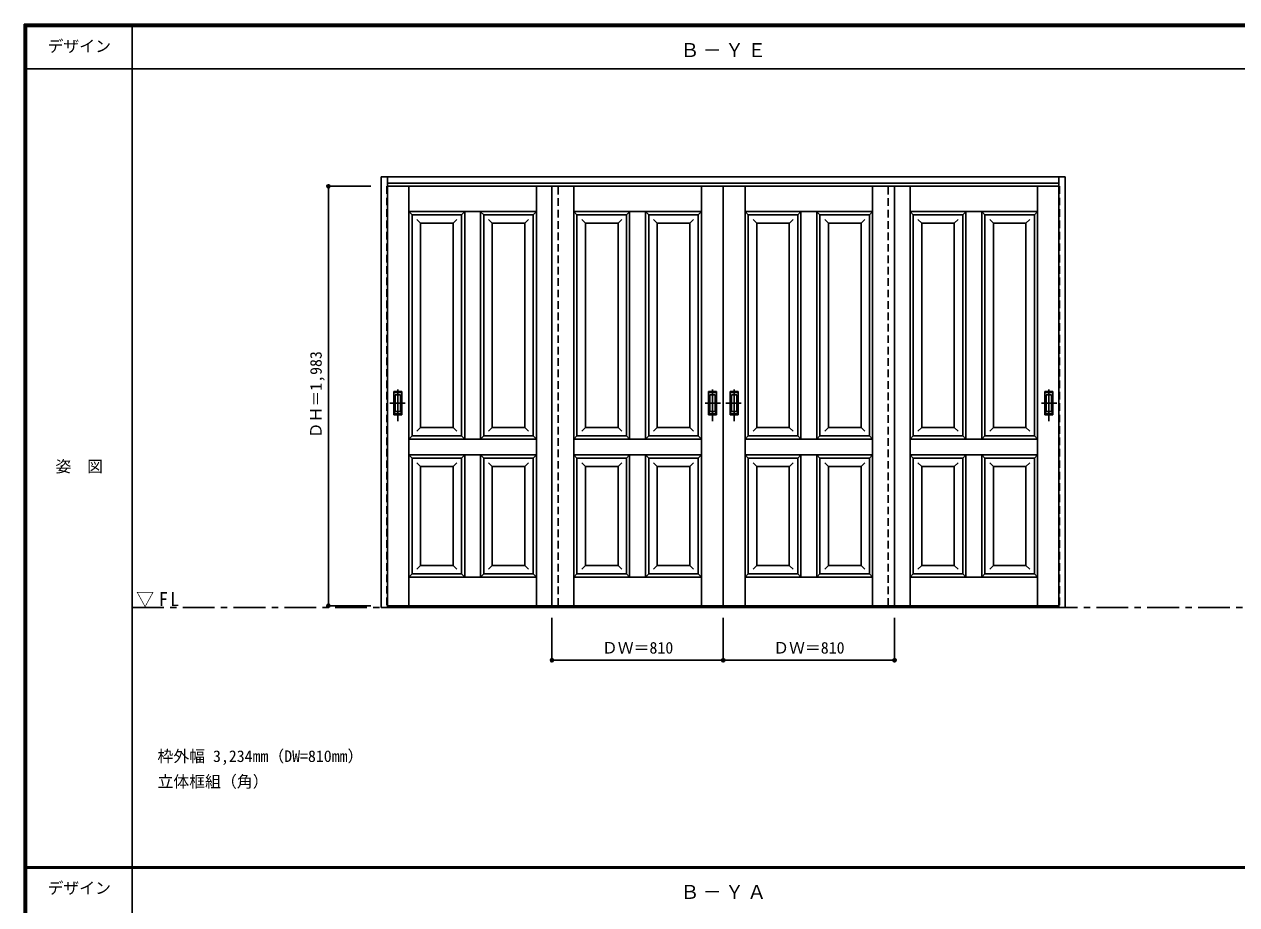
# Model space of a CAD drawing. Units: millimetres, scale not verified. Extents: x -6000 to 5700, y -4307 to 4260.
# Drawn here: x -6000 to -267, y 12 to 4175 of the extents above; entities that cross this region are included whole.
import ezdxf
from ezdxf.enums import TextEntityAlignment as Align

# ---------------------------------------------------------------- set-up
doc = ezdxf.new("R2010")
doc.units = ezdxf.units.MM
doc.header["$LTSCALE"] = 30
doc.header["$PDMODE"] = 32
doc.header["$PDSIZE"] = 15
doc.linetypes.add('CHAIN1', pattern=[8, 5, -1, 1, -1])
doc.linetypes.add('DASHED1', pattern=[1.8, 1.2, -0.6])
for name, color, linetype in [('0-1_通り芯', 7, 'CHAIN1'), ('0-2_扉', 7, 'Continuous'), ('0-4_枠', 3, 'Continuous'), ('0-6_引手', 7, 'Continuous'), ('0-A_文字', 7, 'Continuous'), ('0-B_寸法', 7, 'Continuous'), ('F-1_枠', 6, 'Continuous'), ('F-A_文字', 7, 'Continuous')]:
    doc.layers.add(name, color=color, linetype=linetype)
doc.styles.add('ＭＳ ゴシック', font='')
doc.styles.get('ＭＳ ゴシック').set_extended_font_data('MS Gothic')

msp = doc.modelspace()

# ---------------------------------------------------------------- linework, layer by layer
at = {"layer": '0-1_通り芯'}
msp.add_line((-5490, 1418), (5690, 1418), dxfattribs=at)
at = {"layer": '0-2_扉'}
for p, q in [((-4282, 3409), (-3475, 3409)), ((-4181.5, 1426), (-4181.5, 3409)), ((-3578.5, 1426), (-3578.5, 3409)), ((-2695, 3409), (-3505, 3409)), ((-3401.5, 1426), (-3401.5, 3409)), ((-2798.5, 1426), (-2798.5, 3409)), ((-2695, 3409), (-2695, 1426)), ((-2695, 3409), (-1885, 3409)), ((-2695, 3409), (-2695, 1426)), ((-2591.5, 1426), (-2591.5, 3409)), ((-1988.5, 1426), (-1988.5, 3409)), ((-1108, 3409), (-1915, 3409)), ((-1811.5, 1426), (-1811.5, 3409)), ((-1208.5, 1426), (-1208.5, 3409)), ((-4181.5, 3289), (-3840, 3289)), ((-4166.5, 2360.24), (-4166.5, 3274)), ((-3932.5, 3274), (-3917.5, 3289)), ((-3932.5, 3274), (-3932.5, 2986)), ((-3917.5, 3289), (-3917.5, 2214)), ((-3842.5, 3289), (-3842.5, 2214)), ((-3827.5, 3274), (-3842.21, 3288.71)), ((-3840, 3289), (-3578.5, 3289)), ((-3827.5, 3274), (-3827.5, 2986)), ((-3827.5, 3274), (-3593.5, 3274)), ((-3578.5, 3289), (-3593.5, 3274)), ((-3593.5, 2229), (-3593.5, 3274)), ((-3401.5, 3289), (-3386.5, 3274)), ((-3140, 3289), (-3401.5, 3289)), ((-3386.5, 2229), (-3386.5, 3274)), ((-3152.5, 3274), (-3386.5, 3274)), ((-3152.5, 3274), (-3137.79, 3288.71)), ((-3152.5, 3274), (-3152.5, 2986)), ((-2798.5, 3289), (-3140, 3289)), ((-3137.5, 3289), (-3137.5, 2214)), ((-3047.5, 3274), (-3062.5, 3289)), ((-3062.5, 3289), (-3062.5, 2214)), ((-3047.5, 3274), (-3047.5, 2986)), ((-2813.5, 2360.24), (-2813.5, 3274)), ((-2591.5, 3289), (-2250, 3289)), ((-2576.5, 2360.24), (-2576.5, 3274)), ((-2342.5, 3274), (-2327.5, 3289)), ((-2342.5, 3274), (-2342.5, 2986)), ((-2327.5, 3289), (-2327.5, 2214)), ((-2252.5, 3289), (-2252.5, 2214)), ((-2237.5, 3274), (-2252.21, 3288.71)), ((-2250, 3289), (-1988.5, 3289)), ((-2237.5, 3274), (-2237.5, 2986)), ((-2237.5, 3274), (-2003.5, 3274)), ((-1988.5, 3289), (-2003.5, 3274)), ((-2003.5, 2229), (-2003.5, 3274)), ((-1811.5, 3289), (-1796.5, 3274)), ((-1550, 3289), (-1811.5, 3289)), ((-1796.5, 2229), (-1796.5, 3274)), ((-1562.5, 3274), (-1796.5, 3274)), ((-1562.5, 3274), (-1547.79, 3288.71)), ((-1562.5, 3274), (-1562.5, 2986)), ((-1208.5, 3289), (-1550, 3289)), ((-1547.5, 3289), (-1547.5, 2214)), ((-1457.5, 3274), (-1472.5, 3289)), ((-1472.5, 3289), (-1472.5, 2214)), ((-1457.5, 3274), (-1457.5, 2986)), ((-1223.5, 2360.24), (-1223.5, 3274)), ((-4126.46, 3234), (-4144.14, 3251.68)), ((-3972.46, 3234), (-4126.5, 3234)), ((-4126.5, 2269), (-4126.5, 3234)), ((-3972.5, 3234), (-3972.5, 2269)), ((-3972.46, 3234), (-3954.79, 3251.68)), ((-3787.5, 3234), (-3805.18, 3251.68)), ((-3633.5, 3234), (-3787.5, 3234)), ((-3787.5, 2269), (-3787.5, 3234)), ((-3633.5, 3234), (-3615.82, 3251.68)), ((-3633.5, 3234), (-3633.5, 2269)), ((-3346.5, 3234), (-3364.18, 3251.68)), ((-3346.5, 3234), (-3192.5, 3234)), ((-3346.5, 3234), (-3346.5, 2269)), ((-3192.5, 3234), (-3174.82, 3251.68)), ((-3192.5, 2269), (-3192.5, 3234)), ((-3007.54, 3234), (-3025.21, 3251.68)), ((-3007.54, 3234), (-2853.5, 3234)), ((-3007.5, 3234), (-3007.5, 2269)), ((-2853.54, 3234), (-2835.86, 3251.68)), ((-2853.5, 2269), (-2853.5, 3234)), ((-2536.46, 3234), (-2554.14, 3251.68)), ((-2382.46, 3234), (-2536.5, 3234)), ((-2536.5, 2269), (-2536.5, 3234)), ((-2382.5, 3234), (-2382.5, 2269)), ((-2382.46, 3234), (-2364.79, 3251.68)), ((-2197.5, 3234), (-2215.18, 3251.68)), ((-2043.5, 3234), (-2197.5, 3234)), ((-2197.5, 2269), (-2197.5, 3234)), ((-2043.5, 3234), (-2025.82, 3251.68)), ((-2043.5, 3234), (-2043.5, 2269)), ((-1756.5, 3234), (-1774.18, 3251.68)), ((-1756.5, 3234), (-1602.5, 3234)), ((-1756.5, 3234), (-1756.5, 2269)), ((-1602.5, 3234), (-1584.82, 3251.68)), ((-1602.5, 2269), (-1602.5, 3234)), ((-1417.54, 3234), (-1435.21, 3251.68)), ((-1417.54, 3234), (-1263.5, 3234)), ((-1417.5, 3234), (-1417.5, 2269)), ((-1263.54, 3234), (-1245.86, 3251.68)), ((-1263.5, 2269), (-1263.5, 3234)), ((-4166.31, 3091), (-4166.5, 3091)), ((-2813.69, 3091), (-2813.5, 3091)), ((-2576.31, 3091), (-2576.5, 3091)), ((-1223.69, 3091), (-1223.5, 3091)), ((-3932.5, 2986), (-3932.5, 2229)), ((-3827.5, 2986), (-3827.5, 2229)), ((-3152.5, 2986), (-3152.5, 2229)), ((-3047.5, 2986), (-3047.5, 2229)), ((-2342.5, 2986), (-2342.5, 2229)), ((-2237.5, 2986), (-2237.5, 2229)), ((-1562.5, 2986), (-1562.5, 2229)), ((-1457.5, 2986), (-1457.5, 2229)), ((-4126.5, 2766), (-4126.5, 2767.43)), ((-3787.5, 2766), (-3787.5, 2767.43)), ((-3192.5, 2766), (-3192.5, 2767.43)), ((-2853.5, 2766), (-2853.5, 2767.43)), ((-2536.5, 2766), (-2536.5, 2767.43)), ((-2197.5, 2766), (-2197.5, 2767.43)), ((-1602.5, 2766), (-1602.5, 2767.43)), ((-1263.5, 2766), (-1263.5, 2767.43)), ((-4166.5, 2229), (-4166.5, 2371.05)), ((-2813.5, 2229), (-2813.5, 2371.05)), ((-2576.5, 2229), (-2576.5, 2371.05)), ((-1223.5, 2229), (-1223.5, 2371.05)), ((-4126.5, 2269), (-4144.18, 2251.32)), ((-4126.5, 2269), (-4126.5, 2270.43)), ((-3972.5, 2269), (-4126.5, 2269)), ((-3972.5, 2269), (-3954.82, 2251.32)), ((-3787.5, 2269), (-3805.18, 2251.32)), ((-3787.5, 2269), (-3787.5, 2270.43)), ((-3633.5, 2269), (-3787.5, 2269)), ((-3633.5, 2269), (-3615.82, 2251.32)), ((-3346.5, 2269), (-3364.18, 2251.32)), ((-3346.5, 2269), (-3192.5, 2269)), ((-3192.5, 2269), (-3192.5, 2270.43)), ((-3192.5, 2269), (-3174.82, 2251.32)), ((-3007.5, 2269), (-3025.18, 2251.32)), ((-3007.5, 2269), (-2853.5, 2269)), ((-2853.5, 2269), (-2853.5, 2270.43)), ((-2853.5, 2269), (-2835.82, 2251.32)), ((-2536.5, 2269), (-2554.18, 2251.32)), ((-2536.5, 2269), (-2536.5, 2270.43)), ((-2382.5, 2269), (-2536.5, 2269)), ((-2382.5, 2269), (-2364.82, 2251.32)), ((-2197.5, 2269), (-2215.18, 2251.32)), ((-2197.5, 2269), (-2197.5, 2270.43)), ((-2043.5, 2269), (-2197.5, 2269)), ((-2043.5, 2269), (-2025.82, 2251.32)), ((-1756.5, 2269), (-1774.18, 2251.32)), ((-1756.5, 2269), (-1602.5, 2269)), ((-1602.5, 2269), (-1602.5, 2270.43)), ((-1602.5, 2269), (-1584.82, 2251.32)), ((-1417.5, 2269), (-1435.18, 2251.32)), ((-1417.5, 2269), (-1263.5, 2269)), ((-1263.5, 2269), (-1263.5, 2270.43)), ((-1263.5, 2269), (-1245.82, 2251.32)), ((-4181.5, 2214), (-4166.5, 2229)), ((-3842.5, 2214), (-4181.5, 2214)), ((-4166.5, 2229), (-3967.5, 2229)), ((-3932.5, 2229), (-4121.5, 2229)), ((-3932.5, 2229), (-3917.5, 2214)), ((-3842.5, 2214), (-3827.5, 2229)), ((-3827.5, 2229), (-3638.5, 2229)), ((-3593.5, 2229), (-3827.5, 2229)), ((-3386.5, 2229), (-3152.5, 2229)), ((-3152.5, 2229), (-3341.5, 2229)), ((-3137.5, 2214), (-3152.5, 2229)), ((-3137.5, 2214), (-2798.5, 2214)), ((-3047.5, 2229), (-3062.5, 2214)), ((-3047.5, 2229), (-2858.5, 2229)), ((-2813.5, 2229), (-3012.5, 2229)), ((-2798.5, 2214), (-2813.5, 2229)), ((-2591.5, 2214), (-2576.5, 2229)), ((-2252.5, 2214), (-2591.5, 2214)), ((-2576.5, 2229), (-2377.5, 2229)), ((-2342.5, 2229), (-2531.5, 2229)), ((-2342.5, 2229), (-2327.5, 2214)), ((-2252.5, 2214), (-2237.5, 2229)), ((-2237.5, 2229), (-2048.5, 2229)), ((-2003.5, 2229), (-2237.5, 2229)), ((-1796.5, 2229), (-1562.5, 2229)), ((-1562.5, 2229), (-1751.5, 2229)), ((-1547.5, 2214), (-1562.5, 2229)), ((-1547.5, 2214), (-1208.5, 2214)), ((-1457.5, 2229), (-1472.5, 2214)), ((-1457.5, 2229), (-1268.5, 2229)), ((-1223.5, 2229), (-1422.5, 2229)), ((-1208.5, 2214), (-1223.5, 2229)), ((-4181.5, 2139), (-3842.5, 2139)), ((-4166.5, 1576), (-4166.5, 2124)), ((-3932.5, 2124), (-3917.5, 2139)), ((-3932.5, 2124), (-3932.5, 1576)), ((-3917.5, 2139), (-3917.5, 1561)), ((-3842.5, 2139), (-3842.5, 1561)), ((-3842.5, 2139), (-3827.5, 2124)), ((-3842.5, 2139), (-3578.5, 2139)), ((-3827.5, 2124), (-3827.5, 1576)), ((-3827.5, 2124), (-3593.5, 2124)), ((-3137.5, 2139), (-3401.5, 2139)), ((-3152.5, 2124), (-3386.5, 2124)), ((-3137.5, 2139), (-3152.5, 2124)), ((-3152.5, 2124), (-3152.5, 1576)), ((-3137.5, 2139), (-3137.5, 1561)), ((-2798.5, 2139), (-3137.5, 2139)), ((-3062.5, 2139), (-3062.5, 1561)), ((-3047.5, 2124), (-3062.5, 2139)), ((-3047.5, 2124), (-3047.5, 1576)), ((-2813.5, 1576), (-2813.5, 2124)), ((-2591.5, 2139), (-2252.5, 2139)), ((-2576.5, 1576), (-2576.5, 2124)), ((-2342.5, 2124), (-2327.5, 2139)), ((-2342.5, 2124), (-2342.5, 1576)), ((-2327.5, 2139), (-2327.5, 1561)), ((-2252.5, 2139), (-2252.5, 1561)), ((-2252.5, 2139), (-2237.5, 2124)), ((-2252.5, 2139), (-1988.5, 2139)), ((-2237.5, 2124), (-2237.5, 1576)), ((-2237.5, 2124), (-2003.5, 2124)), ((-1547.5, 2139), (-1811.5, 2139)), ((-1562.5, 2124), (-1796.5, 2124)), ((-1547.5, 2139), (-1562.5, 2124)), ((-1562.5, 2124), (-1562.5, 1576)), ((-1547.5, 2139), (-1547.5, 1561)), ((-1208.5, 2139), (-1547.5, 2139)), ((-1472.5, 2139), (-1472.5, 1561)), ((-1457.5, 2124), (-1472.5, 2139)), ((-1457.5, 2124), (-1457.5, 1576)), ((-1223.5, 1576), (-1223.5, 2124)), ((-4126.46, 2084), (-4144.14, 2101.68)), ((-3972.46, 2084), (-4126.5, 2084)), ((-4126.5, 1616), (-4126.5, 2084)), ((-3972.5, 2084), (-3972.5, 1616)), ((-3972.46, 2084), (-3954.79, 2101.68)), ((-3787.5, 2084), (-3805.18, 2101.68)), ((-3787.5, 1617.43), (-3787.5, 2084)), ((-3633.5, 2084), (-3787.5, 2084)), ((-3633.5, 2084), (-3615.82, 2101.68)), ((-3633.5, 2084), (-3633.5, 1616)), ((-3346.5, 2084), (-3364.18, 2101.68)), ((-3346.5, 2084), (-3192.5, 2084)), ((-3346.5, 2084), (-3346.5, 1616)), ((-3192.5, 2084), (-3174.82, 2101.68)), ((-3192.5, 1617.43), (-3192.5, 2084)), ((-3007.54, 2084), (-3025.21, 2101.68)), ((-3007.54, 2084), (-2853.5, 2084)), ((-3007.5, 2084), (-3007.5, 1616)), ((-2853.54, 2084), (-2835.86, 2101.68)), ((-2853.5, 1616), (-2853.5, 2084)), ((-2536.46, 2084), (-2554.14, 2101.68)), ((-2382.46, 2084), (-2536.5, 2084)), ((-2536.5, 1616), (-2536.5, 2084)), ((-2382.5, 2084), (-2382.5, 1616)), ((-2382.46, 2084), (-2364.79, 2101.68)), ((-2197.5, 2084), (-2215.18, 2101.68)), ((-2197.5, 1617.43), (-2197.5, 2084)), ((-2043.5, 2084), (-2197.5, 2084)), ((-2043.5, 2084), (-2025.82, 2101.68)), ((-2043.5, 2084), (-2043.5, 1616)), ((-1756.5, 2084), (-1774.18, 2101.68)), ((-1756.5, 2084), (-1602.5, 2084)), ((-1756.5, 2084), (-1756.5, 1616)), ((-1602.5, 2084), (-1584.82, 2101.68)), ((-1602.5, 1617.43), (-1602.5, 2084)), ((-1417.54, 2084), (-1435.21, 2101.68)), ((-1417.54, 2084), (-1263.5, 2084)), ((-1417.5, 2084), (-1417.5, 1616)), ((-1263.54, 2084), (-1245.86, 2101.68)), ((-1263.5, 1616), (-1263.5, 2084)), ((-4126.5, 1616), (-4144.18, 1598.32)), ((-4126.5, 1616), (-4126.5, 1617.43)), ((-3972.5, 1616), (-4126.5, 1616)), ((-3972.5, 1616), (-3954.82, 1598.32)), ((-3787.5, 1616), (-3805.18, 1598.32)), ((-3787.5, 1616), (-3787.5, 1617.43)), ((-3633.5, 1616), (-3787.5, 1616)), ((-3633.5, 1616), (-3615.82, 1598.32)), ((-3346.5, 1616), (-3364.18, 1598.32)), ((-3346.5, 1616), (-3192.5, 1616)), ((-3192.5, 1616), (-3192.5, 1617.43)), ((-3192.5, 1616), (-3174.82, 1598.32)), ((-3007.5, 1616), (-3025.18, 1598.32)), ((-3007.5, 1616), (-2853.5, 1616)), ((-2853.5, 1616), (-2853.5, 1617.43)), ((-2853.5, 1616), (-2835.82, 1598.32)), ((-2536.5, 1616), (-2554.18, 1598.32)), ((-2536.5, 1616), (-2536.5, 1617.43)), ((-2382.5, 1616), (-2536.5, 1616)), ((-2382.5, 1616), (-2364.82, 1598.32)), ((-2197.5, 1616), (-2215.18, 1598.32)), ((-2197.5, 1616), (-2197.5, 1617.43)), ((-2043.5, 1616), (-2197.5, 1616)), ((-2043.5, 1616), (-2025.82, 1598.32)), ((-1756.5, 1616), (-1774.18, 1598.32)), ((-1756.5, 1616), (-1602.5, 1616)), ((-1602.5, 1616), (-1602.5, 1617.43)), ((-1602.5, 1616), (-1584.82, 1598.32)), ((-1417.5, 1616), (-1435.18, 1598.32)), ((-1417.5, 1616), (-1263.5, 1616)), ((-1263.5, 1616), (-1263.5, 1617.43)), ((-1263.5, 1616), (-1245.82, 1598.32)), ((-4166.5, 1576), (-3932.5, 1576)), ((-3932.5, 1576), (-3917.5, 1561)), ((-3827.5, 1576), (-3842.5, 1561)), ((-3842.5, 1561), (-3578.5, 1561)), ((-3137.5, 1561), (-3401.5, 1561)), ((-3152.5, 1576), (-3137.5, 1561)), ((-3047.5, 1576), (-3062.5, 1561)), ((-2813.5, 1576), (-3047.5, 1576)), ((-2576.5, 1576), (-2342.5, 1576)), ((-2342.5, 1576), (-2327.5, 1561)), ((-2237.5, 1576), (-2252.5, 1561)), ((-2252.5, 1561), (-1988.5, 1561)), ((-1547.5, 1561), (-1811.5, 1561)), ((-1562.5, 1576), (-1547.5, 1561)), ((-1457.5, 1576), (-1472.5, 1561)), ((-1223.5, 1576), (-1457.5, 1576)), ((-4282, 1426), (-3475, 1426)), ((-1108, 1426), (-1915, 1426))]:
    msp.add_line(p, q, dxfattribs=at)
at = {"layer": '0-2_扉', "color": 4, "linetype": 'DASHED1'}
msp.add_line((-2695, 3409), (-2695, 3405), dxfattribs=at)
msp.add_line((-2695, 3409), (-2695, 3405), dxfattribs=at)
at = {"layer": '0-2_扉'}
for points in [[(-2695, 1426), (-3505, 1426), (-3505, 3409)], [(-2695, 1426), (-1885, 1426), (-1885, 3409)], [(-4181.5, 3289), (-4166.5, 3274), (-3932.5, 3274)], [(-2798.5, 3289), (-2813.5, 3274), (-3047.5, 3274)], [(-2591.5, 3289), (-2576.5, 3274), (-2342.5, 3274)], [(-1208.5, 3289), (-1223.5, 3274), (-1457.5, 3274)], [(-3593.5, 2229), (-3578.5, 2214), (-3842.5, 2214)], [(-3386.5, 2229), (-3401.5, 2214), (-3137.5, 2214)], [(-2003.5, 2229), (-1988.5, 2214), (-2252.5, 2214)], [(-1796.5, 2229), (-1811.5, 2214), (-1547.5, 2214)], [(-4181.5, 2139), (-4166.5, 2124), (-3932.5, 2124)], [(-3593.5, 1576), (-3593.5, 2124), (-3578.5, 2139)], [(-3386.5, 1576), (-3386.5, 2124), (-3401.5, 2139)], [(-2798.5, 2139), (-2813.5, 2124), (-3047.5, 2124)], [(-2591.5, 2139), (-2576.5, 2124), (-2342.5, 2124)], [(-2003.5, 1576), (-2003.5, 2124), (-1988.5, 2139)], [(-1796.5, 1576), (-1796.5, 2124), (-1811.5, 2139)], [(-1208.5, 2139), (-1223.5, 2124), (-1457.5, 2124)], [(-4166.5, 1576), (-4181.5, 1561), (-3842.5, 1561)], [(-3827.5, 1576), (-3593.5, 1576), (-3578.5, 1561)], [(-3152.5, 1576), (-3386.5, 1576), (-3401.5, 1561)], [(-2813.5, 1576), (-2798.5, 1561), (-3137.5, 1561)], [(-2576.5, 1576), (-2591.5, 1561), (-2252.5, 1561)], [(-2237.5, 1576), (-2003.5, 1576), (-1988.5, 1561)], [(-1562.5, 1576), (-1796.5, 1576), (-1811.5, 1561)], [(-1223.5, 1576), (-1208.5, 1561), (-1547.5, 1561)]]:
    msp.add_lwpolyline(points, dxfattribs=at)
at = {"layer": '0-4_枠'}
for p, q in [((-4312, 1418), (-4312, 3453)), ((-4312, 3453), (-1078, 3453)), ((-4282, 1418), (-4282, 3453)), ((-1108, 1418), (-1108, 3453)), ((-1078, 1418), (-1078, 3453)), ((-4282, 3423), (-1108, 3423)), ((-4282, 1418), (-4312, 1418)), ((-1108, 1421), (-4282, 1421)), ((-1108, 1418), (-4282, 1418)), ((-3505, 1418), (-3475, 1418)), ((-1915, 1418), (-1885, 1418)), ((-1078, 1418), (-1108, 1418))]:
    msp.add_line(p, q, dxfattribs=at)
at = {"layer": '0-4_枠', "color": 4, "linetype": 'DASHED1'}
for p, q in [((-4285, 3409), (-4285, 1426)), ((-4282, 3409), (-4285, 3409)), ((-3475, 1426), (-3475, 3409)), ((-1915, 1426), (-1915, 3409)), ((-1108, 3409), (-1105, 3409)), ((-1105, 3409), (-1105, 1426)), ((-4282, 1426), (-4285, 1426)), ((-1108, 1426), (-1105, 1426))]:
    msp.add_line(p, q, dxfattribs=at)
at = {"layer": '0-6_引手', "linetype": 'CHAIN1'}
for p, q in [((-4234, 2298.27), (-4234, 2469.12)), ((-2746, 2298.27), (-2746, 2469.12)), ((-2644, 2298.27), (-2644, 2469.12)), ((-1156, 2298.27), (-1156, 2469.12)), ((-4272.07, 2383.5), (-4199.56, 2383.5)), ((-2707.93, 2383.5), (-2780.44, 2383.5)), ((-2682.07, 2383.5), (-2609.56, 2383.5)), ((-1117.93, 2383.5), (-1190.44, 2383.5))]:
    msp.add_line(p, q, dxfattribs=at)
at = {"layer": '0-6_引手'}
for p, q in [((-4253, 2438.5), (-4215, 2438.5)), ((-4253, 2328.5), (-4253, 2438.5)), ((-4246.5, 2422.5), (-4221.5, 2422.5)), ((-4246.5, 2344.5), (-4246.5, 2422.5)), ((-4221.5, 2344.5), (-4221.5, 2422.5)), ((-4215, 2328.5), (-4215, 2438.5)), ((-2727, 2438.5), (-2765, 2438.5)), ((-2765, 2328.5), (-2765, 2438.5)), ((-2733.5, 2422.5), (-2758.5, 2422.5)), ((-2758.5, 2344.5), (-2758.5, 2422.5)), ((-2733.5, 2344.5), (-2733.5, 2422.5)), ((-2727, 2328.5), (-2727, 2438.5)), ((-2663, 2438.5), (-2625, 2438.5)), ((-2663, 2328.5), (-2663, 2438.5)), ((-2656.5, 2422.5), (-2631.5, 2422.5)), ((-2656.5, 2344.5), (-2656.5, 2422.5)), ((-2631.5, 2344.5), (-2631.5, 2422.5)), ((-2625, 2328.5), (-2625, 2438.5)), ((-1137, 2438.5), (-1175, 2438.5)), ((-1175, 2328.5), (-1175, 2438.5)), ((-1143.5, 2422.5), (-1168.5, 2422.5)), ((-1168.5, 2344.5), (-1168.5, 2422.5)), ((-1143.5, 2344.5), (-1143.5, 2422.5)), ((-1137, 2328.5), (-1137, 2438.5)), ((-4253, 2328.5), (-4215, 2328.5)), ((-4246.5, 2344.5), (-4221.5, 2344.5)), ((-2727, 2328.5), (-2765, 2328.5)), ((-2733.5, 2344.5), (-2758.5, 2344.5)), ((-2663, 2328.5), (-2625, 2328.5)), ((-2656.5, 2344.5), (-2631.5, 2344.5)), ((-1137, 2328.5), (-1175, 2328.5)), ((-1143.5, 2344.5), (-1168.5, 2344.5))]:
    msp.add_line(p, q, dxfattribs=at)
at = {"layer": '0-6_引手', "linetype": 'DASHED1'}
for p, q in [((-4218, 2332.5), (-4218, 2434.5)), ((-2762, 2332.5), (-2762, 2434.5)), ((-2628, 2332.5), (-2628, 2434.5)), ((-1172, 2332.5), (-1172, 2434.5)), ((-4250, 2332.5), (-4218, 2332.5)), ((-2730, 2332.5), (-2762, 2332.5)), ((-2660, 2332.5), (-2628, 2332.5)), ((-1140, 2332.5), (-1172, 2332.5))]:
    msp.add_line(p, q, dxfattribs=at)
for points in [[(-4250, 2332.5), (-4250, 2434.5), (-4218, 2434.5)], [(-2730, 2332.5), (-2730, 2434.5), (-2762, 2434.5)], [(-2660, 2332.5), (-2660, 2434.5), (-2628, 2434.5)], [(-1140, 2332.5), (-1140, 2434.5), (-1172, 2434.5)]]:
    msp.add_lwpolyline(points, dxfattribs=at)
at = {"layer": '0-B_寸法', "color": 4}
for p, q in [((-4562, 3409), (-4362, 3409)), ((-4562, 3409), (-4562, 1426)), ((-4562, 1426), (-4362, 1426)), ((-3505, 1168), (-3505, 1368)), ((-2695, 1168), (-2695, 1368)), ((-1885, 1168), (-1885, 1368)), ((-3505, 1168), (-1885, 1168))]:
    msp.add_line(p, q, dxfattribs=at)
at = {"layer": '0-B_寸法'}
for p in [(-4562, 3409), (-4562, 1426), (-3505, 1168), (-2695, 1168), (-1885, 1168)]:
    msp.add_point(p, dxfattribs=at)
at = {"layer": 'F-1_枠'}
for p, q in [((-6000, 4175), (5700, 4175)), ((-6000, 4175), (-6000, -4205)), ((-6000, 4170), (5700, 4170)), ((-6000, 4165), (5700, 4165)), ((-5995, 4175), (-5995, -4205)), ((-5990, 4175), (-5990, -4205)), ((-5490, 4175), (-5490, -3790)), ((-6000, 3965), (5700, 3965)), ((-6000, 190.5), (5700, 190.5)), ((-6000, 187.5), (5700, 187.5)), ((-6000, 184.5), (5700, 184.5))]:
    msp.add_line(p, q, dxfattribs=at)

# ---------------------------------------------------------------- texts
at = {"layer": '0-1_通り芯', "insert": (-5471.25, 1418), "char_height": 65.98, "attachment_point": 7, "style": 'ＭＳ ゴシック'}
msp.add_mtext('\\T1.26;\\W0.95;▽FL', dxfattribs=at)
at = {"layer": '0-A_文字', "style": 'ＭＳ ゴシック'}
for s, p in [('枠外幅 3,234mm（DW=810mm）', (-5370, 670.5)), ('立体框組（角）', (-5370, 550.5))]:
    msp.add_text(s, height=54.99, dxfattribs=at).set_placement(p, align=Align.BOTTOM_LEFT)
at = {"layer": '0-A_文字', "char_height": 65.98, "attachment_point": 7, "style": 'ＭＳ ゴシック'}
for s, insert in [('\\T1.17;Ｂ－ＹＥ', (-2897.5, 4020)), ('\\T1.17;Ｂ－ＹＡ', (-2897.5, 39.5))]:
    msp.add_mtext(s, dxfattribs=dict(at, insert=insert))
at = {"layer": '0-B_寸法', "style": 'ＭＳ ゴシック'}
msp.add_text('ＤＨ＝1,983', height=54.99, rotation=90, dxfattribs=at).set_placement((-4577, 2217.25), align=Align.BOTTOM_LEFT)
for p in [(-3268.75, 1183), (-2458.75, 1183)]:
    msp.add_text('ＤＷ＝810', height=54.99, dxfattribs=at).set_placement(p, align=Align.BOTTOM_LEFT)
at = {"layer": 'F-A_文字', "style": 'ＭＳ ゴシック'}
for s, p in [('デザイン', (-5890, 4027.5)), ('姿\u3000図', (-5852.5, 2040.25)), ('デザイン', (-5890, 47))]:
    msp.add_text(s, height=54.99, dxfattribs=at).set_placement(p, align=Align.BOTTOM_LEFT)

doc.saveas('drawing.dxf')
